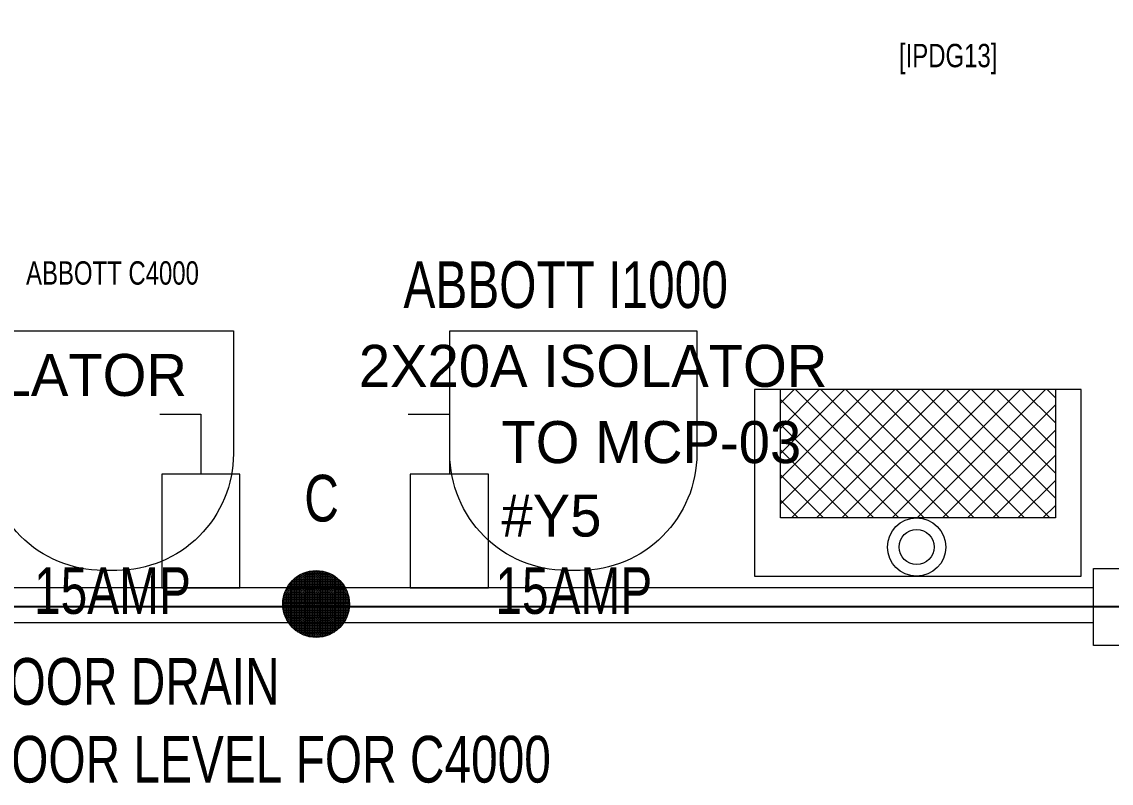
# Model space of a CAD drawing. Header units: metres. Extents: x 75097 to 220695, y -1557923 to -1361206.
# Drawn here: x 197756 to 202424, y -1463193 to -1459931 of the extents above; entities that cross this region are included whole.
import ezdxf
from ezdxf import colors
from ezdxf.entities.mleader import LeaderData, LeaderLine
from ezdxf.math import Vec2, Vec3

# ---------------------------------------------------------------- set-up
doc = ezdxf.new("R2010")
doc.units = ezdxf.units.M
doc.layers.get('0').update_dxf_attribs({"lineweight": 0})
for name, color, linetype, lineweight in [('A-100 - Copy$0$72_EGR_BASE_TEXT', 8, 'Continuous', 0), ('A-100 - Copy$0$Medical Equipment and Furniture', 8, 'Continuous', 0), ('A-100 - Copy$0$Structure', 8, 'Continuous', 9), ('A-100 - Copy$0$Walls', 8, 'Continuous', 0)]:
    doc.layers.add(name, color=color, linetype=linetype, lineweight=lineweight)
doc.layers.add('A-100 - Copy$0$axes', color=8, linetype='Continuous')
doc.layers.add('E-POWR', color=7, linetype='Continuous', lineweight=9, true_color=0x4e7e3e)
doc.layers.add('E-POWR-IDEN _1-100_', color=7, linetype='Continuous', lineweight=9, true_color=0x4e7e3e)
doc.styles.add('A-100 - Copy$0$X3G_ENTITY_2587EA', font='swisscl.ttf', dxfattribs={"height": 200})
doc.styles.add('Optima_5', font='', dxfattribs={"height": 3.001645})
doc.styles.get("Standard").update_dxf_attribs({"font": 'GOTHIC.TTF'})
doc.styles.get('Optima_5').set_extended_font_data('Optima')

# ---------------------------------------------------------------- blocks, each defined once
blk = doc.blocks.new('GI-041_dwg__U120-3902841-GI-041')
at = {"layer": 'E-POWR', "flags": 128}
blk.add_lwpolyline([(-0.1145, 0), (0.1145, 0), (0.1145, 0.1572), (-0.1145, 0.1572)], close=True, dxfattribs=at)
blk.add_lwpolyline([(0.2354, 0.1613), (0.2354, 0.0786), (0.1145, 0.0786)], dxfattribs=at)
blk = doc.blocks.new('A-100 - Copy$0$LE12268I-P')
h = blk.add_hatch()
h.set_pattern_fill('_USER', color=256, scale=0.0762, angle=135, style=0, double=1, pattern_type=0)
h.set_pattern_definition([(135, (-1.383935, -2.78072), (-0.0538815, -0.0538815), []), (225, (-1.383935, -2.78072), (0.0538815, -0.0538815), [])])
h.paths.add_polyline_path([(0.1105, -0.8), (1.2885, -0.8), (1.2885, -0.2498), (0.1105, -0.2498)])
blk.add_lwpolyline([(1.4, 0), (0, 0), (0, -0.8), (1.4, -0.8)], close=True)
blk.add_lwpolyline([(0.1105, -0.8), (0.1105, -0.2498), (1.2885, -0.2498), (1.2885, -0.8)])
for radius in [0.125, 0.075]:
    blk.add_circle((0.7051, -0.1249), radius)
blk = doc.blocks.new('A-100 - Copy')
at = {"layer": 'A-100 - Copy$0$Medical Equipment and Furniture'}
h = blk.add_hatch(dxfattribs=at)
h.set_pattern_fill('ANGLE', color=256)
h.set_pattern_definition([(0, (199016.969, -1462425.1125), (0, 6.985), [5.08, -1.905]), (90, (199016.969, -1462425.1125), (-6.985, 4e-16), [5.08, -1.905])])
h.paths.add_polyline_path([(199142.2, -1462356), (198891.7, -1462356, 0.126757), (198873.9, -1462425.1, 0.022015), (198874.5, -1462437.7), (199159.4, -1462437.7, 0.022015), (199160, -1462425.1, 0.126757)])
h.paths.add_polyline_path([(198891.7, -1462356), (199142.2, -1462356, 0.590263)])
h.paths.add_polyline_path([(199159.4, -1462437.7), (198874.5, -1462437.7, 0.128948), (198899, -1462506), (199134.9, -1462506, 0.128948)])
h.paths.add_polyline_path([(199134.9, -1462506), (198899, -1462506, 0.526848)])
at = {"layer": 'A-100 - Copy$0$axes'}
blk.add_line((215702.3, -1462437.7, 2.4), (83332.8, -1462437.7, 2.4), dxfattribs=at)
at = {"layer": 'A-100 - Copy$0$Medical Equipment and Furniture', "elevation": 0}
for points in [[(197604, -1461254.3), (198662.5, -1461254.3), (198662.5, -1461781.1, -0.414214), (198162.5, -1462281.1), (198104, -1462281.1, -0.414214), (197604, -1461781.1)], [(199590.1, -1461254.3), (200648.6, -1461254.3), (200648.6, -1461781.1, -0.414214), (200148.6, -1462281.1), (200090.1, -1462281.1, -0.414214), (199590.1, -1461781.1)]]:
    blk.add_lwpolyline(points, format="xyb", close=True, dxfattribs=at)
at = {"layer": 'A-100 - Copy$0$Medical Equipment and Furniture'}
blk.add_circle((199017, -1462425.1, 0), 143, dxfattribs=at)
at = {"layer": 'A-100 - Copy$0$Structure', "elevation": 0}
blk.add_lwpolyline([(202348.3, -1462272.7), (202678.3, -1462272.7), (202678.3, -1462602.7), (202348.3, -1462602.7)], close=True, dxfattribs=at)
at = {"layer": 'A-100 - Copy$0$Walls'}
for points in [[(202348.3, -1462356, 0), (196578.3, -1462356, 0)], [(202348.3, -1462506, 0), (196578.3, -1462506, 0)]]:
    blk.add_polyline3d(points, dxfattribs=at)
at = {"layer": 'A-100 - Copy$0$Medical Equipment and Furniture', "xscale": 1000, "yscale": 1000, "zscale": 1000, "rotation": 180.0000000000006}
blk.add_blockref('A-100 - Copy$0$LE12268I-P', (202295.4, -1462306, 0), dxfattribs=at)
at = {"layer": 'A-100 - Copy$0$72_EGR_BASE_TEXT', "char_height": 100, "attachment_point": 2, "style": 'A-100 - Copy$0$X3G_ENTITY_2587EA'}
for s, insert in [('[IPDG13]', (201725.8, -1460025.2)), ('ABBOTT C4000', (198144.4, -1460956.8, 0))]:
    blk.add_mtext(s, dxfattribs=dict(at, insert=insert))
at = {"layer": 'A-100 - Copy$0$Medical Equipment and Furniture', "char_height": 200, "attachment_point": 2, "style": 'A-100 - Copy$0$X3G_ENTITY_2587EA'}
for s, insert in [('ABBOTT I1000', (200086.6, -1460956.8, 0)), ('C', (199040.4, -1461871.7, 0)), ('15AMP', (198144.4, -1462267.4, 0)), ('15AMP', (200121.4, -1462267.4, 0)), ('\\pxql;2 INCH PIPE FLOOR DRAIN\\P30CM FROM FLOOR LEVEL FOR C4000', (198114.8, -1462656.8, 0))]:
    blk.add_mtext(s, dxfattribs=dict(at, insert=insert))

msp = doc.modelspace()

# ---------------------------------------------------------------- block references
at = {"color": 85, "xscale": 2127.341102341351, "yscale": 2127.341102341351, "zscale": 2127.341102341351, "rotation": 89.99999999978158}
for p in [(198690.8, -1462112.4, 0), (199755.2, -1462112.4, 0)]:
    msp.add_blockref('GI-041_dwg__U120-3902841-GI-041', p, dxfattribs=at)

# ---------------------------------------------------------------- texts
at = {"layer": 'E-POWR-IDEN _1-100_', "width": 2475.925, "attachment_point": 1, "rotation": 360, "line_spacing_factor": 1.047943, "style": 'Optima_5'}
for s, insert, char_height in [('2X20A ISOLATOR', (199200.1, -1461314.8), 180.099), ('2X20A ISOLATOR', (196455.9, -1461353.7), 180.099), ('TO MCP-03\\P#Y5', (199811.3, -1461641.5, 0), 180.1)]:
    msp.add_mtext(s, dxfattribs=dict(at, insert=insert, char_height=char_height))

# ---------------------------------------------------------------- leaders
at = {"layer": 'E-POWR'}
ml = msp.add_multileader_mtext('Standard', dxfattribs=at)
ml.set_content('LENGTH TO BE 2.5 METER\\PAND DEPTH MIN 500M', color=256)
ml.set_leader_properties()
ml.build(insert=Vec2(0, 0))
ml.multileader.update_dxf_attribs({"text_right_attachment_type": 6, "dogleg_length": 200, "arrow_head_size": 200})
ctx = ml.context
ctx.base_point, ctx.char_height, ctx.arrow_head_size, ctx.landing_gap_size, ctx.plane_origin = Vec3(189328.7, -1459658, 0), 250, 200, 100, Vec3(187845.1, -1461622.8, 0)
ctx.right_attachment = 6
notes = []
notes.append((ctx, [(1, (1, 1, 0), (193730.4, -1459829.8, 0), (-1, 0), 200, [(0, [(194413.8, -1461723.2, 0)], 0, [])])]))
ctx.mtext.insert, ctx.mtext.width, ctx.mtext.flow_direction = Vec3(189428.7, -1459529.8, 0), 9228.761, 5
for ctx, leaders in notes:
    for number, flags, end, landing, length, lines in leaders:
        leader = LeaderData()
        leader.index, (leader.has_last_leader_line, leader.has_dogleg_vector, leader.attachment_direction) = number, flags
        leader.last_leader_point, leader.dogleg_vector, leader.dogleg_length = Vec3(end), Vec3(landing), length
        for number, points, colour, breaks in lines:
            line = LeaderLine()
            line.index, line.vertices, line.color, line.breaks = number, Vec3.list(points), colors.encode_raw_color(colour), breaks
            leader.lines.append(line)
        ctx.leaders.append(leader)

# ---------------------------------------------------------------- next in the draw order: block references
msp.add_blockref('A-100 - Copy', (0, 0))

doc.saveas('drawing.dxf')
